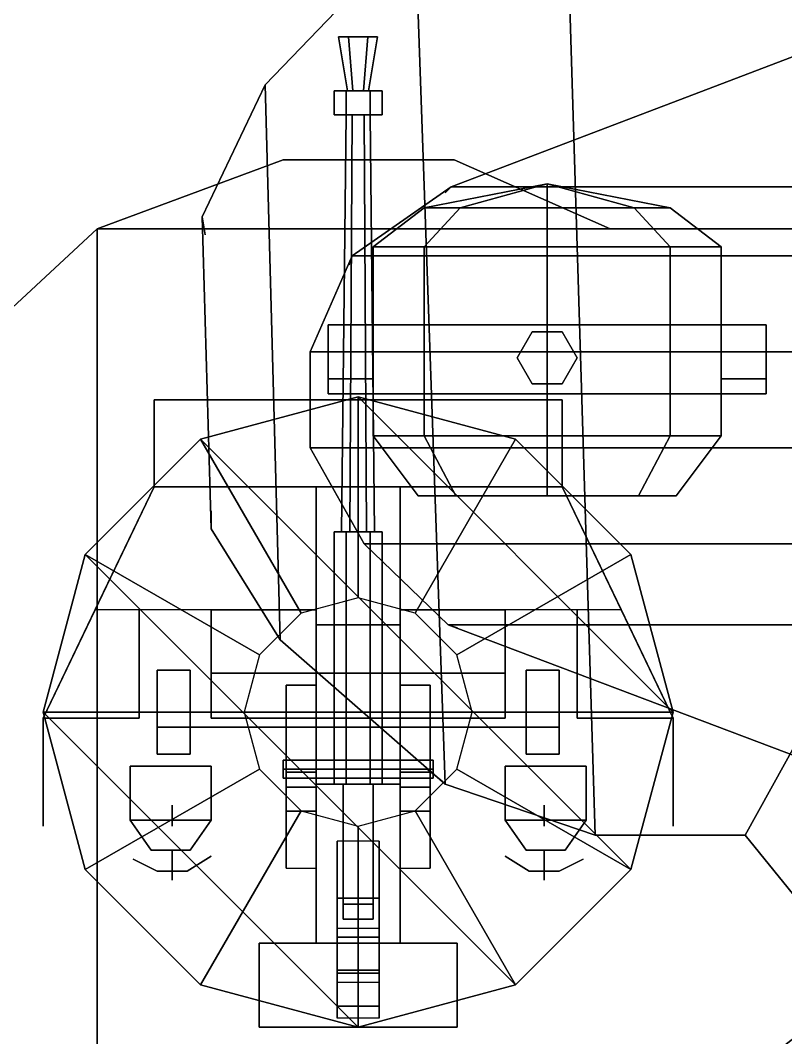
# Model space of a CAD drawing. Header units: millimetres. Extents: x -15 to 15, y -108 to 101.
# Drawn here: x -4.256 to -1.705, y -20.845 to -17.455 of the extents above; entities that cross this region are included whole.
import ezdxf

# ---------------------------------------------------------------- set-up
doc = ezdxf.new("R2010")
doc.units = ezdxf.units.MM
for name, color, linetype in [('citadelle', 3, 'Continuous'), ('gun', 1, 'Continuous'), ('platforms', 6, 'Continuous'), ('railings', 6, 'Continuous'), ('railings_mirrored', 6, 'Continuous'), ('sleeve', 5, 'Continuous'), ('superstructure', 4, 'Continuous'), ('turret', 2, 'Continuous')]:
    doc.layers.add(name, color=color, linetype=linetype)

msp = doc.modelspace()

# ---------------------------------------------------------------- linework, layer by layer
msp.add_3dface([(-6.59, -15.27, -9.44), (0, -15.27, -9.55), (0, -21.15, -9.55), (-5.04, -21.15, -9.44)])
at = {"layer": 'citadelle'}
msp.add_3dface([(12.11, -12.91, 4.59), (-12.11, -12.91, 4.59), (-11.83, -24.43, 4.59), (11.83, -24.43, 4.59)], dxfattribs=at)
at = {"layer": 'gun'}
for points in [[(-3.165, -17.69, 13.68), (-3.1475, -17.69, 13.7103), (-3.1625, -17.51, 13.7363), (-3.195, -17.51, 13.68)], [(-3.1475, -17.69, 13.6497), (-3.165, -17.69, 13.68), (-3.195, -17.51, 13.68), (-3.1625, -17.51, 13.6237)], [(-3.1625, -17.51, 13.7363), (-3.0975, -17.51, 13.7363), (-3.065, -17.51, 13.68), (-3.195, -17.51, 13.68)], [(-3.195, -17.51, 13.68), (-3.065, -17.51, 13.68), (-3.0975, -17.51, 13.6237), (-3.1625, -17.51, 13.6237)], [(-3.1475, -17.69, 13.7103), (-3.1125, -17.69, 13.7103), (-3.0975, -17.51, 13.7363), (-3.1625, -17.51, 13.7363)], [(-3.1125, -17.69, 13.6497), (-3.1475, -17.69, 13.6497), (-3.1625, -17.51, 13.6237), (-3.0975, -17.51, 13.6237)], [(-3.1125, -17.69, 13.7103), (-3.095, -17.69, 13.68), (-3.065, -17.51, 13.68), (-3.0975, -17.51, 13.7363)], [(-3.095, -17.69, 13.68), (-3.1125, -17.69, 13.6497), (-3.0975, -17.51, 13.6237), (-3.065, -17.51, 13.68)], [(-3.21, -17.77, 13.68), (-3.17, -17.77, 13.7493), (-3.17, -17.69, 13.7493), (-3.21, -17.69, 13.68)], [(-3.17, -17.77, 13.6107), (-3.21, -17.77, 13.68), (-3.21, -17.69, 13.68), (-3.17, -17.69, 13.6107)], [(-3.17, -17.69, 13.7493), (-3.09, -17.69, 13.7493), (-3.05, -17.69, 13.68), (-3.21, -17.69, 13.68)], [(-3.21, -17.69, 13.68), (-3.05, -17.69, 13.68), (-3.09, -17.69, 13.6107), (-3.17, -17.69, 13.6107)], [(-3.17, -17.77, 13.7493), (-3.09, -17.77, 13.7493), (-3.09, -17.69, 13.7493), (-3.17, -17.69, 13.7493)], [(-3.09, -17.77, 13.6107), (-3.17, -17.77, 13.6107), (-3.17, -17.69, 13.6107), (-3.09, -17.69, 13.6107)], [(-3.09, -17.77, 13.7493), (-3.05, -17.77, 13.68), (-3.05, -17.69, 13.68), (-3.09, -17.69, 13.7493)], [(-3.05, -17.77, 13.68), (-3.09, -17.77, 13.6107), (-3.09, -17.69, 13.6107), (-3.05, -17.69, 13.68)], [(-3.21, -17.77, 13.68), (-3.05, -17.77, 13.68), (-3.09, -17.77, 13.7493), (-3.17, -17.77, 13.7493)], [(-3.17, -17.77, 13.6107), (-3.09, -17.77, 13.6107), (-3.05, -17.77, 13.68), (-3.21, -17.77, 13.68)], [(-3.17, -17.77, 13.68), (-3.15, -17.77, 13.6454), (-3.1575, -19.16, 13.6324), (-3.185, -19.16, 13.68)], [(-3.15, -17.77, 13.7146), (-3.17, -17.77, 13.68), (-3.185, -19.16, 13.68), (-3.1575, -19.16, 13.7276)], [(-3.15, -17.77, 13.6454), (-3.11, -17.77, 13.6454), (-3.1025, -19.16, 13.6324), (-3.1575, -19.16, 13.6324)], [(-3.11, -17.77, 13.7146), (-3.15, -17.77, 13.7146), (-3.1575, -19.16, 13.7276), (-3.1025, -19.16, 13.7276)], [(-3.11, -17.77, 13.6454), (-3.09, -17.77, 13.68), (-3.075, -19.16, 13.68), (-3.1025, -19.16, 13.6324)], [(-3.09, -17.77, 13.68), (-3.11, -17.77, 13.7146), (-3.1025, -19.16, 13.7276), (-3.075, -19.16, 13.68)]]:
    msp.add_3dface(points, dxfattribs=at)
at = {"layer": 'platforms'}
for points in [[(-2.34, -20.17, 22.68), (-1.84, -20.17, 22.68), (0, -16.85, 22.68), (-2.44, -16.9, 22.68)], [(0, -16.85, 22.53), (-1.84, -20.17, 22.53), (-2.34, -20.17, 22.53), (-2.44, -16.9, 22.53)], [(-1.41, -20.7, 22.68), (-1.06, -21.4, 22.68), (0, -16.85, 22.68), (-1.84, -20.17, 22.68)], [(0, -16.85, 22.53), (-1.06, -21.4, 22.53), (-1.41, -20.7, 22.53), (-1.84, -20.17, 22.53)], [(-2.44, -16.9, 22.53), (-2.34, -20.17, 22.53), (-2.84, -20, 22.53), (-2.94, -17.15, 22.53)], [(-2.84, -20, 22.68), (-2.34, -20.17, 22.68), (-2.44, -16.9, 22.68), (-2.94, -17.15, 22.68)], [(-2.94, -17.15, 22.53), (-2.84, -20, 22.53), (-3.39, -19.52, 22.53), (-3.44, -17.67, 22.53)], [(-3.44, -17.67, 22.68), (-2.94, -17.15, 22.68), (-2.94, -17.15, 22.53), (-3.44, -17.67, 22.53)], [(-3.39, -19.52, 22.68), (-2.84, -20, 22.68), (-2.94, -17.15, 22.68), (-3.44, -17.67, 22.68)], [(-0.67, -17.19, 25.57), (-2.82, -18.01, 25.57), (2.82, -18.01, 25.57), (0.67, -17.19, 25.57)], [(2.82, -18.01, 25.42), (-2.82, -18.01, 25.42), (-0.67, -17.19, 25.42), (0.67, -17.19, 25.42)], [(-0.67, -17.19, 25.42), (-2.82, -18.01, 25.42), (-2.82, -18.01, 25.57), (-0.67, -17.19, 25.57)], [(-3.44, -17.67, 22.53), (-3.39, -19.52, 22.53), (-3.62, -19.15, 22.53), (-3.65, -18.11, 22.53)], [(-3.65, -18.11, 22.68), (-3.44, -17.67, 22.68), (-3.44, -17.67, 22.53), (-3.65, -18.11, 22.53)], [(-3.62, -19.15, 22.68), (-3.39, -19.52, 22.68), (-3.44, -17.67, 22.68), (-3.65, -18.11, 22.68)], [(-2.29, -18.15, 12.48), (-4, -18.15, 12.48), (-3.38, -17.92, 12.48), (-2.81, -17.92, 12.48)], [(-3.38, -17.92, 12.63), (-4, -18.15, 12.63), (-2.29, -18.15, 12.63), (-2.81, -17.92, 12.63)], [(-3.38, -17.92, 12.48), (-4, -18.15, 12.48), (-4, -18.15, 12.63), (-3.38, -17.92, 12.63)], [(-2.81, -17.92, 12.48), (-3.38, -17.92, 12.48), (-3.38, -17.92, 12.63), (-2.81, -17.92, 12.63)], [(-2.81, -17.92, 12.63), (-2.29, -18.15, 12.63), (-2.29, -18.15, 12.48), (-2.81, -17.92, 12.48)], [(3.15, -18.24, 25.42), (-3.15, -18.24, 25.42), (-2.82, -18.01, 25.42), (2.82, -18.01, 25.42)], [(-2.82, -18.01, 25.57), (-3.15, -18.24, 25.57), (3.15, -18.24, 25.57), (2.82, -18.01, 25.57)], [(-2.82, -18.01, 25.42), (-3.15, -18.24, 25.42), (-3.15, -18.24, 25.57), (-2.82, -18.01, 25.57)], [(-3.65, -18.11, 22.53), (-3.62, -19.15, 22.53), (-3.62, -19.15, 22.68), (-3.65, -18.11, 22.68)], [(-4.55, -20.88, 12.63), (-4, -21.36, 12.63), (-4, -18.15, 12.63), (-4.55, -18.66, 12.63)], [(-4.55, -18.66, 12.63), (-4, -18.15, 12.63), (-4, -18.15, 12.48), (-4.55, -18.66, 12.48)], [(-4, -18.15, 12.48), (-4, -21.36, 12.48), (-4.55, -20.88, 12.48), (-4.55, -18.66, 12.48)], [(0, -18.15, 12.48), (0, -39.75, 12.48), (-4, -31.47, 12.48), (-4, -18.15, 12.48)], [(-4, -18.15, 12.63), (-4, -31.47, 12.63), (4, -31.47, 12.63), (4, -18.15, 12.63)], [(2.29, -18.15, 12.48), (-2.29, -18.15, 12.48), (-2.29, -18.15, 12.63), (2.29, -18.15, 12.63)], [(-3.15, -18.24, 25.57), (-3.29, -18.56, 25.57), (3.29, -18.56, 25.57), (3.15, -18.24, 25.57)], [(3.29, -18.56, 25.42), (-3.29, -18.56, 25.42), (-3.15, -18.24, 25.42), (3.15, -18.24, 25.42)], [(-3.15, -18.24, 25.42), (-3.29, -18.56, 25.42), (-3.29, -18.56, 25.57), (-3.15, -18.24, 25.57)], [(3.29, -18.88, 25.42), (-3.29, -18.88, 25.42), (-3.29, -18.56, 25.42), (3.29, -18.56, 25.42)], [(-3.29, -18.56, 25.57), (-3.29, -18.88, 25.57), (3.29, -18.88, 25.57), (3.29, -18.56, 25.57)], [(-3.29, -18.56, 25.42), (-3.29, -18.88, 25.42), (-3.29, -18.88, 25.57), (-3.29, -18.56, 25.57)], [(-3.29, -18.88, 25.57), (-3.11, -19.2, 25.57), (3.11, -19.2, 25.57), (3.29, -18.88, 25.57)], [(3.11, -19.2, 25.42), (-3.11, -19.2, 25.42), (-3.29, -18.88, 25.42), (3.29, -18.88, 25.42)], [(-3.29, -18.88, 25.42), (-3.11, -19.2, 25.42), (-3.11, -19.2, 25.57), (-3.29, -18.88, 25.57)], [(-3.62, -19.15, 22.53), (-3.39, -19.52, 22.53), (-3.39, -19.52, 22.68), (-3.62, -19.15, 22.68)], [(-3.11, -19.2, 25.57), (-2.83, -19.47, 25.57), (2.83, -19.47, 25.57), (3.11, -19.2, 25.57)], [(2.83, -19.47, 25.42), (-2.83, -19.47, 25.42), (-3.11, -19.2, 25.42), (3.11, -19.2, 25.42)], [(-3.11, -19.2, 25.42), (-2.83, -19.47, 25.42), (-2.83, -19.47, 25.57), (-3.11, -19.2, 25.57)], [(-2.83, -19.47, 25.57), (-1.61, -19.93, 25.57), (1.61, -19.93, 25.57), (2.83, -19.47, 25.57)], [(1.61, -19.93, 25.42), (-1.61, -19.93, 25.42), (-2.83, -19.47, 25.42), (2.83, -19.47, 25.42)], [(-2.83, -19.47, 25.42), (-1.61, -19.93, 25.42), (-1.61, -19.93, 25.57), (-2.83, -19.47, 25.57)], [(-3.39, -19.52, 22.53), (-2.84, -20, 22.53), (-2.84, -20, 22.68), (-3.39, -19.52, 22.68)], [(-2.84, -20, 22.53), (-2.34, -20.17, 22.53), (-2.34, -20.17, 22.68), (-2.84, -20, 22.68)], [(-2.34, -20.17, 22.53), (-1.84, -20.17, 22.53), (-1.84, -20.17, 22.68), (-2.34, -20.17, 22.68)], [(-1.84, -20.17, 22.53), (-1.41, -20.7, 22.53), (-1.41, -20.7, 22.68), (-1.84, -20.17, 22.68)], [(-1.12, -20.5, 29.47), (-1.1631, -20.4448, 29.4), (-7.2229, -25.1793, 29.4), (-7.1798, -25.2344, 29.47)], [(-1.1631, -20.4448, 29.4), (-1.12, -20.5, 29.33), (-7.1798, -25.2344, 29.33), (-7.2229, -25.1793, 29.4)], [(-1.12, -20.5, 29.33), (-1.0769, -20.5552, 29.4), (-7.1367, -25.2896, 29.4), (-7.1798, -25.2344, 29.33)], [(-1.0769, -20.5552, 29.4), (-1.12, -20.5, 29.47), (-7.1798, -25.2344, 29.47), (-7.1367, -25.2896, 29.4)]]:
    msp.add_3dface(points, dxfattribs=at)
at = {"layer": 'railings'}
for points in [[(-3.44, -17.67, 23.72), (-2.94, -17.15, 23.72), (-2.94, -17.15, 23.65), (-3.44, -17.67, 23.65)], [(-3.44, -17.67, 23.65), (-2.94, -17.15, 23.65), (-2.94, -17.15, 23.72), (-3.44, -17.67, 23.72)], [(-3.44, -17.67, 23.33), (-2.94, -17.15, 23.33), (-2.94, -17.15, 23.4), (-3.44, -17.67, 23.4)], [(-3.44, -17.67, 23.4), (-2.94, -17.15, 23.4), (-2.94, -17.15, 23.33), (-3.44, -17.67, 23.33)], [(-3.44, -17.67, 23.04), (-2.94, -17.15, 23.04), (-2.94, -17.15, 22.97), (-3.44, -17.67, 22.97)], [(-3.44, -17.67, 22.97), (-2.94, -17.15, 22.97), (-2.94, -17.15, 23.04), (-3.44, -17.67, 23.04)], [(-2.82, -18.01, 26.54), (-0.67, -17.19, 26.54), (-0.67, -17.19, 26.61), (-2.82, -18.01, 26.61)], [(-2.82, -18.01, 26.61), (-0.67, -17.19, 26.61), (-0.67, -17.19, 26.54), (-2.82, -18.01, 26.54)], [(-2.82, -18.01, 26.29), (-0.67, -17.19, 26.29), (-0.67, -17.19, 26.22), (-2.82, -18.01, 26.22)], [(-2.82, -18.01, 26.22), (-0.67, -17.19, 26.22), (-0.67, -17.19, 26.29), (-2.82, -18.01, 26.29)], [(-2.82, -18.01, 25.86), (-0.67, -17.19, 25.86), (-0.67, -17.19, 25.93), (-2.82, -18.01, 25.93)], [(-2.82, -18.01, 25.93), (-0.67, -17.19, 25.93), (-0.67, -17.19, 25.86), (-2.82, -18.01, 25.86)], [(-3.65, -18.11, 23.65), (-3.44, -17.67, 23.65), (-3.44, -17.67, 23.72), (-3.65, -18.11, 23.72)], [(-3.65, -18.11, 23.72), (-3.44, -17.67, 23.72), (-3.44, -17.67, 23.65), (-3.65, -18.11, 23.65)], [(-3.65, -18.11, 23.4), (-3.44, -17.67, 23.4), (-3.44, -17.67, 23.33), (-3.65, -18.11, 23.33)], [(-3.65, -18.11, 23.33), (-3.44, -17.67, 23.33), (-3.44, -17.67, 23.4), (-3.65, -18.11, 23.4)], [(-3.65, -18.11, 22.97), (-3.44, -17.67, 22.97), (-3.44, -17.67, 23.04), (-3.65, -18.11, 23.04)], [(-3.65, -18.11, 23.04), (-3.44, -17.67, 23.04), (-3.44, -17.67, 22.97), (-3.65, -18.11, 22.97)], [(-4, -18.15, 13.67), (-3.38, -17.92, 13.67), (-3.38, -17.92, 13.6), (-4, -18.15, 13.6)], [(-4, -18.15, 13.6), (-3.38, -17.92, 13.6), (-3.38, -17.92, 13.67), (-4, -18.15, 13.67)], [(-4, -18.15, 13.28), (-3.38, -17.92, 13.28), (-3.38, -17.92, 13.35), (-4, -18.15, 13.35)], [(-4, -18.15, 13.35), (-3.38, -17.92, 13.35), (-3.38, -17.92, 13.28), (-4, -18.15, 13.28)], [(-4, -18.15, 12.99), (-3.38, -17.92, 12.99), (-3.38, -17.92, 12.92), (-4, -18.15, 12.92)], [(-4, -18.15, 12.92), (-3.38, -17.92, 12.92), (-3.38, -17.92, 12.99), (-4, -18.15, 12.99)], [(-3.38, -17.92, 13.6), (-2.81, -17.92, 13.6), (-2.81, -17.92, 13.67), (-3.38, -17.92, 13.67)], [(-3.38, -17.92, 13.67), (-2.81, -17.92, 13.67), (-2.81, -17.92, 13.6), (-3.38, -17.92, 13.6)], [(-3.32, -17.92, 12.63), (-3.32, -17.92, 13.6), (-3.38, -17.92, 13.6), (-3.38, -17.92, 12.63)], [(-3.38, -17.92, 12.63), (-3.38, -17.92, 13.6), (-3.32, -17.92, 13.6), (-3.32, -17.92, 12.63)], [(-3.38, -17.92, 13.35), (-2.81, -17.92, 13.35), (-2.81, -17.92, 13.28), (-3.38, -17.92, 13.28)], [(-3.38, -17.92, 13.28), (-2.81, -17.92, 13.28), (-2.81, -17.92, 13.35), (-3.38, -17.92, 13.35)], [(-3.38, -17.92, 12.92), (-2.81, -17.92, 12.92), (-2.81, -17.92, 12.99), (-3.38, -17.92, 12.99)], [(-3.38, -17.92, 12.99), (-2.81, -17.92, 12.99), (-2.81, -17.92, 12.92), (-3.38, -17.92, 12.92)], [(-2.81, -17.92, 12.63), (-2.81, -17.92, 13.6), (-2.87, -17.92, 13.6), (-2.87, -17.92, 12.63)], [(-2.87, -17.92, 12.63), (-2.87, -17.92, 13.6), (-2.81, -17.92, 13.6), (-2.81, -17.92, 12.63)], [(-2.81, -17.92, 13.67), (-2.29, -18.15, 13.67), (-2.29, -18.15, 13.6), (-2.81, -17.92, 13.6)], [(-2.81, -17.92, 13.6), (-2.29, -18.15, 13.6), (-2.29, -18.15, 13.67), (-2.81, -17.92, 13.67)], [(-2.81, -17.92, 13.28), (-2.29, -18.15, 13.28), (-2.29, -18.15, 13.35), (-2.81, -17.92, 13.35)], [(-2.81, -17.92, 13.35), (-2.29, -18.15, 13.35), (-2.29, -18.15, 13.28), (-2.81, -17.92, 13.28)], [(-2.81, -17.92, 12.99), (-2.29, -18.15, 12.99), (-2.29, -18.15, 12.92), (-2.81, -17.92, 12.92)], [(-2.81, -17.92, 12.92), (-2.29, -18.15, 12.92), (-2.29, -18.15, 12.99), (-2.81, -17.92, 12.99)], [(-3.15, -18.24, 26.61), (-2.82, -18.01, 26.61), (-2.82, -18.01, 26.54), (-3.15, -18.24, 26.54)], [(-3.15, -18.24, 26.54), (-2.82, -18.01, 26.54), (-2.82, -18.01, 26.61), (-3.15, -18.24, 26.61)], [(-3.15, -18.24, 26.22), (-2.82, -18.01, 26.22), (-2.82, -18.01, 26.29), (-3.15, -18.24, 26.29)], [(-3.15, -18.24, 26.29), (-2.82, -18.01, 26.29), (-2.82, -18.01, 26.22), (-3.15, -18.24, 26.22)], [(-3.15, -18.24, 25.93), (-2.82, -18.01, 25.93), (-2.82, -18.01, 25.86), (-3.15, -18.24, 25.86)], [(-3.15, -18.24, 25.86), (-2.82, -18.01, 25.86), (-2.82, -18.01, 25.93), (-3.15, -18.24, 25.93)], [(-2.82, -18.01, 25.57), (-2.82, -18.01, 26.54), (-2.84, -18.03, 26.54), (-2.84, -18.03, 25.57)], [(-2.84, -18.03, 25.57), (-2.84, -18.03, 26.54), (-2.82, -18.01, 26.54), (-2.82, -18.01, 25.57)], [(-3.62, -19.15, 23.72), (-3.65, -18.11, 23.72), (-3.65, -18.11, 23.65), (-3.62, -19.15, 23.65)], [(-3.62, -19.15, 23.65), (-3.65, -18.11, 23.65), (-3.65, -18.11, 23.72), (-3.62, -19.15, 23.72)], [(-3.65, -18.11, 22.68), (-3.65, -18.11, 23.65), (-3.64, -18.17, 23.65), (-3.64, -18.17, 22.68)], [(-3.64, -18.17, 22.68), (-3.64, -18.17, 23.65), (-3.65, -18.11, 23.65), (-3.65, -18.11, 22.68)], [(-3.62, -19.15, 23.33), (-3.65, -18.11, 23.33), (-3.65, -18.11, 23.4), (-3.62, -19.15, 23.4)], [(-3.62, -19.15, 23.4), (-3.65, -18.11, 23.4), (-3.65, -18.11, 23.33), (-3.62, -19.15, 23.33)], [(-3.62, -19.15, 23.04), (-3.65, -18.11, 23.04), (-3.65, -18.11, 22.97), (-3.62, -19.15, 22.97)], [(-3.62, -19.15, 22.97), (-3.65, -18.11, 22.97), (-3.65, -18.11, 23.04), (-3.62, -19.15, 23.04)], [(-4.55, -18.66, 13.6), (-4, -18.15, 13.6), (-4, -18.15, 13.67), (-4.55, -18.66, 13.67)], [(-4.55, -18.66, 13.67), (-4, -18.15, 13.67), (-4, -18.15, 13.6), (-4.55, -18.66, 13.6)], [(-4.55, -18.66, 13.35), (-4, -18.15, 13.35), (-4, -18.15, 13.28), (-4.55, -18.66, 13.28)], [(-4.55, -18.66, 13.28), (-4, -18.15, 13.28), (-4, -18.15, 13.35), (-4.55, -18.66, 13.35)], [(-4.55, -18.66, 12.92), (-4, -18.15, 12.92), (-4, -18.15, 12.99), (-4.55, -18.66, 12.99)], [(-4.55, -18.66, 12.99), (-4, -18.15, 12.99), (-4, -18.15, 12.92), (-4.55, -18.66, 12.92)], [(-3.29, -18.56, 26.61), (-3.15, -18.24, 26.61), (-3.15, -18.24, 26.54), (-3.29, -18.56, 26.54)], [(-3.29, -18.56, 26.54), (-3.15, -18.24, 26.54), (-3.15, -18.24, 26.61), (-3.29, -18.56, 26.61)], [(-3.29, -18.56, 26.22), (-3.15, -18.24, 26.22), (-3.15, -18.24, 26.29), (-3.29, -18.56, 26.29)], [(-3.29, -18.56, 26.29), (-3.15, -18.24, 26.29), (-3.15, -18.24, 26.22), (-3.29, -18.56, 26.22)], [(-3.29, -18.56, 25.93), (-3.15, -18.24, 25.93), (-3.15, -18.24, 25.86), (-3.29, -18.56, 25.86)], [(-3.29, -18.56, 25.86), (-3.15, -18.24, 25.86), (-3.15, -18.24, 25.93), (-3.29, -18.56, 25.93)], [(-3.15, -18.24, 25.57), (-3.15, -18.24, 26.54), (-3.16, -18.27, 26.54), (-3.16, -18.27, 25.57)], [(-3.16, -18.27, 25.57), (-3.16, -18.27, 26.54), (-3.15, -18.24, 26.54), (-3.15, -18.24, 25.57)], [(-3.29, -18.88, 26.61), (-3.29, -18.56, 26.61), (-3.29, -18.56, 26.54), (-3.29, -18.88, 26.54)], [(-3.29, -18.88, 26.54), (-3.29, -18.56, 26.54), (-3.29, -18.56, 26.61), (-3.29, -18.88, 26.61)], [(-3.29, -18.59, 25.57), (-3.29, -18.59, 26.54), (-3.29, -18.56, 26.54), (-3.29, -18.56, 25.57)], [(-3.29, -18.56, 25.57), (-3.29, -18.56, 26.54), (-3.29, -18.59, 26.54), (-3.29, -18.59, 25.57)], [(-3.29, -18.88, 26.22), (-3.29, -18.56, 26.22), (-3.29, -18.56, 26.29), (-3.29, -18.88, 26.29)], [(-3.29, -18.88, 26.29), (-3.29, -18.56, 26.29), (-3.29, -18.56, 26.22), (-3.29, -18.88, 26.22)], [(-3.29, -18.88, 25.93), (-3.29, -18.56, 25.93), (-3.29, -18.56, 25.86), (-3.29, -18.88, 25.86)], [(-3.29, -18.88, 25.86), (-3.29, -18.56, 25.86), (-3.29, -18.56, 25.93), (-3.29, -18.88, 25.93)], [(-3.29, -18.85, 25.57), (-3.29, -18.85, 26.54), (-3.29, -18.88, 26.54), (-3.29, -18.88, 25.57)], [(-3.29, -18.88, 25.57), (-3.29, -18.88, 26.54), (-3.29, -18.85, 26.54), (-3.29, -18.85, 25.57)], [(-3.11, -19.2, 26.61), (-3.29, -18.88, 26.61), (-3.29, -18.88, 26.54), (-3.11, -19.2, 26.54)], [(-3.11, -19.2, 26.54), (-3.29, -18.88, 26.54), (-3.29, -18.88, 26.61), (-3.11, -19.2, 26.61)], [(-3.11, -19.2, 26.22), (-3.29, -18.88, 26.22), (-3.29, -18.88, 26.29), (-3.11, -19.2, 26.29)], [(-3.11, -19.2, 26.29), (-3.29, -18.88, 26.29), (-3.29, -18.88, 26.22), (-3.11, -19.2, 26.22)], [(-3.11, -19.2, 25.93), (-3.29, -18.88, 25.93), (-3.29, -18.88, 25.86), (-3.11, -19.2, 25.86)], [(-3.11, -19.2, 25.86), (-3.29, -18.88, 25.86), (-3.29, -18.88, 25.93), (-3.11, -19.2, 25.93)], [(-3.62, -19.15, 22.68), (-3.62, -19.15, 23.65), (-3.62, -19.09, 23.65), (-3.62, -19.09, 22.68)], [(-3.62, -19.09, 22.68), (-3.62, -19.09, 23.65), (-3.62, -19.15, 23.65), (-3.62, -19.15, 22.68)], [(-3.39, -19.52, 23.65), (-3.62, -19.15, 23.65), (-3.62, -19.15, 23.72), (-3.39, -19.52, 23.72)], [(-3.39, -19.52, 23.72), (-3.62, -19.15, 23.72), (-3.62, -19.15, 23.65), (-3.39, -19.52, 23.65)], [(-3.39, -19.52, 23.4), (-3.62, -19.15, 23.4), (-3.62, -19.15, 23.33), (-3.39, -19.52, 23.33)], [(-3.39, -19.52, 23.33), (-3.62, -19.15, 23.33), (-3.62, -19.15, 23.4), (-3.39, -19.52, 23.4)], [(-3.39, -19.52, 22.97), (-3.62, -19.15, 22.97), (-3.62, -19.15, 23.04), (-3.39, -19.52, 23.04)], [(-3.39, -19.52, 23.04), (-3.62, -19.15, 23.04), (-3.62, -19.15, 22.97), (-3.39, -19.52, 22.97)], [(-2.83, -19.47, 26.54), (-3.11, -19.2, 26.54), (-3.11, -19.2, 26.61), (-2.83, -19.47, 26.61)], [(-2.83, -19.47, 26.61), (-3.11, -19.2, 26.61), (-3.11, -19.2, 26.54), (-2.83, -19.47, 26.54)], [(-3.11, -19.2, 25.57), (-3.11, -19.2, 26.54), (-3.09, -19.22, 26.54), (-3.09, -19.22, 25.57)], [(-3.09, -19.22, 25.57), (-3.09, -19.22, 26.54), (-3.11, -19.2, 26.54), (-3.11, -19.2, 25.57)], [(-2.83, -19.47, 26.29), (-3.11, -19.2, 26.29), (-3.11, -19.2, 26.22), (-2.83, -19.47, 26.22)], [(-2.83, -19.47, 26.22), (-3.11, -19.2, 26.22), (-3.11, -19.2, 26.29), (-2.83, -19.47, 26.29)], [(-2.83, -19.47, 25.86), (-3.11, -19.2, 25.86), (-3.11, -19.2, 25.93), (-2.83, -19.47, 25.93)], [(-2.83, -19.47, 25.93), (-3.11, -19.2, 25.93), (-3.11, -19.2, 25.86), (-2.83, -19.47, 25.86)], [(-1.61, -19.93, 26.61), (-2.83, -19.47, 26.61), (-2.83, -19.47, 26.54), (-1.61, -19.93, 26.54)], [(-1.61, -19.93, 26.54), (-2.83, -19.47, 26.54), (-2.83, -19.47, 26.61), (-1.61, -19.93, 26.61)], [(-2.83, -19.47, 25.57), (-2.83, -19.47, 26.54), (-2.8, -19.48, 26.54), (-2.8, -19.48, 25.57)], [(-2.8, -19.48, 25.57), (-2.8, -19.48, 26.54), (-2.83, -19.47, 26.54), (-2.83, -19.47, 25.57)], [(-1.61, -19.93, 26.22), (-2.83, -19.47, 26.22), (-2.83, -19.47, 26.29), (-1.61, -19.93, 26.29)], [(-1.61, -19.93, 26.29), (-2.83, -19.47, 26.29), (-2.83, -19.47, 26.22), (-1.61, -19.93, 26.22)], [(-1.61, -19.93, 25.93), (-2.83, -19.47, 25.93), (-2.83, -19.47, 25.86), (-1.61, -19.93, 25.86)], [(-1.61, -19.93, 25.86), (-2.83, -19.47, 25.86), (-2.83, -19.47, 25.93), (-1.61, -19.93, 25.93)], [(-2.84, -20, 23.72), (-3.39, -19.52, 23.72), (-3.39, -19.52, 23.65), (-2.84, -20, 23.65)], [(-2.84, -20, 23.65), (-3.39, -19.52, 23.65), (-3.39, -19.52, 23.72), (-2.84, -20, 23.72)], [(-2.84, -20, 23.33), (-3.39, -19.52, 23.33), (-3.39, -19.52, 23.4), (-2.84, -20, 23.4)], [(-2.84, -20, 23.4), (-3.39, -19.52, 23.4), (-3.39, -19.52, 23.33), (-2.84, -20, 23.33)], [(-2.84, -20, 23.04), (-3.39, -19.52, 23.04), (-3.39, -19.52, 22.97), (-2.84, -20, 22.97)], [(-2.84, -20, 22.97), (-3.39, -19.52, 22.97), (-3.39, -19.52, 23.04), (-2.84, -20, 23.04)], [(-2.9, -19.95, 22.68), (-2.9, -19.95, 23.65), (-2.85, -19.99, 23.65), (-2.85, -19.99, 22.68)], [(-2.85, -19.99, 22.68), (-2.85, -19.99, 23.65), (-2.9, -19.95, 23.65), (-2.9, -19.95, 22.68)], [(-2.34, -20.17, 23.65), (-2.84, -20, 23.65), (-2.84, -20, 23.72), (-2.34, -20.17, 23.72)], [(-2.34, -20.17, 23.72), (-2.84, -20, 23.72), (-2.84, -20, 23.65), (-2.34, -20.17, 23.65)], [(-2.34, -20.17, 23.4), (-2.84, -20, 23.4), (-2.84, -20, 23.33), (-2.34, -20.17, 23.33)], [(-2.34, -20.17, 23.33), (-2.84, -20, 23.33), (-2.84, -20, 23.4), (-2.34, -20.17, 23.4)], [(-2.34, -20.17, 22.97), (-2.84, -20, 22.97), (-2.84, -20, 23.04), (-2.34, -20.17, 23.04)], [(-2.34, -20.17, 23.04), (-2.84, -20, 23.04), (-2.84, -20, 22.97), (-2.34, -20.17, 22.97)], [(-1.84, -20.17, 23.72), (-2.34, -20.17, 23.72), (-2.34, -20.17, 23.65), (-1.84, -20.17, 23.65)], [(-1.84, -20.17, 23.65), (-2.34, -20.17, 23.65), (-2.34, -20.17, 23.72), (-1.84, -20.17, 23.72)], [(-1.84, -20.17, 23.33), (-2.34, -20.17, 23.33), (-2.34, -20.17, 23.4), (-1.84, -20.17, 23.4)], [(-1.84, -20.17, 23.4), (-2.34, -20.17, 23.4), (-2.34, -20.17, 23.33), (-1.84, -20.17, 23.33)], [(-1.84, -20.17, 23.04), (-2.34, -20.17, 23.04), (-2.34, -20.17, 22.97), (-1.84, -20.17, 22.97)], [(-1.84, -20.17, 22.97), (-2.34, -20.17, 22.97), (-2.34, -20.17, 23.04), (-1.84, -20.17, 23.04)], [(-1.84, -20.17, 22.68), (-1.84, -20.17, 23.65), (-1.89, -20.17, 23.65), (-1.89, -20.17, 22.68)], [(-1.89, -20.17, 22.68), (-1.89, -20.17, 23.65), (-1.84, -20.17, 23.65), (-1.84, -20.17, 22.68)], [(-1.41, -20.7, 23.65), (-1.84, -20.17, 23.65), (-1.84, -20.17, 23.72), (-1.41, -20.7, 23.72)], [(-1.41, -20.7, 23.72), (-1.84, -20.17, 23.72), (-1.84, -20.17, 23.65), (-1.41, -20.7, 23.65)], [(-1.41, -20.7, 23.4), (-1.84, -20.17, 23.4), (-1.84, -20.17, 23.33), (-1.41, -20.7, 23.33)], [(-1.41, -20.7, 23.33), (-1.84, -20.17, 23.33), (-1.84, -20.17, 23.4), (-1.41, -20.7, 23.4)], [(-1.41, -20.7, 22.97), (-1.84, -20.17, 22.97), (-1.84, -20.17, 23.04), (-1.41, -20.7, 23.04)], [(-1.41, -20.7, 23.04), (-1.84, -20.17, 23.04), (-1.84, -20.17, 22.97), (-1.41, -20.7, 22.97)]]:
    msp.add_3dface(points, dxfattribs=at)
at = {"layer": 'railings_mirrored'}
for points in [[(2.29, -18.15, 12.92), (-2.29, -18.15, 12.92), (-2.29, -18.15, 12.99), (2.29, -18.15, 12.99)], [(2.29, -18.15, 12.99), (-2.29, -18.15, 12.99), (-2.29, -18.15, 12.92), (2.29, -18.15, 12.92)], [(2.29, -18.15, 13.35), (-2.29, -18.15, 13.35), (-2.29, -18.15, 13.28), (2.29, -18.15, 13.28)], [(2.29, -18.15, 13.28), (-2.29, -18.15, 13.28), (-2.29, -18.15, 13.35), (2.29, -18.15, 13.35)], [(2.29, -18.15, 13.6), (-2.29, -18.15, 13.6), (-2.29, -18.15, 13.67), (2.29, -18.15, 13.67)], [(2.29, -18.15, 13.67), (-2.29, -18.15, 13.67), (-2.29, -18.15, 13.6), (2.29, -18.15, 13.6)]]:
    msp.add_3dface(points, dxfattribs=at)
at = {"layer": 'sleeve'}
for points in [[(-3.21, -20, 13.68), (-3.17, -20, 13.7493), (-3.17, -19.16, 13.7493), (-3.21, -19.16, 13.68)], [(-3.17, -20, 13.6107), (-3.21, -20, 13.68), (-3.21, -19.16, 13.68), (-3.17, -19.16, 13.6107)], [(-3.17, -19.16, 13.7493), (-3.09, -19.16, 13.7493), (-3.05, -19.16, 13.68), (-3.21, -19.16, 13.68)], [(-3.21, -19.16, 13.68), (-3.05, -19.16, 13.68), (-3.09, -19.16, 13.6107), (-3.17, -19.16, 13.6107)], [(-3.17, -20, 13.7493), (-3.09, -20, 13.7493), (-3.09, -19.16, 13.7493), (-3.17, -19.16, 13.7493)], [(-3.09, -20, 13.6107), (-3.17, -20, 13.6107), (-3.17, -19.16, 13.6107), (-3.09, -19.16, 13.6107)], [(-3.09, -20, 13.7493), (-3.05, -20, 13.68), (-3.05, -19.16, 13.68), (-3.09, -19.16, 13.7493)], [(-3.05, -20, 13.68), (-3.09, -20, 13.6107), (-3.09, -19.16, 13.6107), (-3.05, -19.16, 13.68)], [(-2.99, -20, 13.61), (-2.99, -19.47, 13.61), (-3.27, -19.47, 13.61), (-3.27, -20, 13.61)], [(-3.27, -20, 13.48), (-3.27, -19.47, 13.48), (-2.99, -19.47, 13.48), (-2.99, -20, 13.48)], [(-3.27, -19.47, 13.61), (-3.27, -19.47, 13.48), (-3.27, -20, 13.48), (-3.27, -20, 13.61)], [(-2.99, -19.47, 13.61), (-2.99, -19.47, 13.48), (-3.27, -19.47, 13.48), (-3.27, -19.47, 13.61)], [(-2.99, -20, 13.48), (-2.99, -19.47, 13.48), (-2.99, -19.47, 13.61), (-2.99, -20, 13.61)], [(-3.69, -19.62, 13.77), (-3.8, -19.62, 13.77), (-3.8, -19.62, 13.9), (-3.69, -19.62, 13.9)], [(-3.8, -19.62, 13.9), (-3.8, -19.62, 13.77), (-3.8, -19.9, 13.77), (-3.8, -19.9, 13.9)], [(-3.69, -19.62, 13.9), (-3.8, -19.62, 13.9), (-3.8, -19.9, 13.9), (-3.69, -19.9, 13.9)], [(-3.69, -19.9, 13.77), (-3.8, -19.9, 13.77), (-3.8, -19.62, 13.77), (-3.69, -19.62, 13.77)], [(-3.69, -19.9, 13.9), (-3.69, -19.9, 13.77), (-3.69, -19.62, 13.77), (-3.69, -19.62, 13.9)], [(-2.46, -19.62, 13.9), (-2.57, -19.62, 13.9), (-2.57, -19.9, 13.9), (-2.46, -19.9, 13.9)], [(-2.46, -19.9, 13.77), (-2.57, -19.9, 13.77), (-2.57, -19.62, 13.77), (-2.46, -19.62, 13.77)], [(-2.57, -19.62, 13.9), (-2.57, -19.62, 13.77), (-2.57, -19.9, 13.77), (-2.57, -19.9, 13.9)], [(-2.46, -19.62, 13.77), (-2.57, -19.62, 13.77), (-2.57, -19.62, 13.9), (-2.46, -19.62, 13.9)], [(-2.46, -19.9, 13.9), (-2.46, -19.9, 13.77), (-2.46, -19.62, 13.77), (-2.46, -19.62, 13.9)], [(-2.46, -19.76, 13.72), (-3.8, -19.76, 13.72), (-3.8, -19.76, 13.77), (-2.46, -19.76, 13.77)], [(-2.46, -19.81, 13.72), (-3.8, -19.81, 13.72), (-3.8, -19.76, 13.72), (-2.46, -19.76, 13.72)], [(-3.8, -19.76, 13.77), (-3.8, -19.76, 13.72), (-3.8, -19.81, 13.72), (-3.8, -19.81, 13.77)], [(-2.57, -19.76, 13.77), (-3.69, -19.76, 13.77), (-3.69, -19.81, 13.77), (-2.57, -19.81, 13.77)], [(-2.46, -19.81, 13.77), (-2.46, -19.81, 13.72), (-2.46, -19.76, 13.72), (-2.46, -19.76, 13.77)], [(-3.8, -19.81, 13.77), (-3.8, -19.81, 13.72), (-2.46, -19.81, 13.72), (-2.46, -19.81, 13.77)], [(-3.8, -19.9, 13.9), (-3.8, -19.9, 13.77), (-3.69, -19.9, 13.77), (-3.69, -19.9, 13.9)], [(-3.38, -19.92, 13.61), (-3.38, -19.95, 13.64), (-2.88, -19.95, 13.64), (-2.88, -19.92, 13.61)], [(-3.38, -19.95, 13.58), (-3.38, -19.92, 13.61), (-2.88, -19.92, 13.61), (-2.88, -19.95, 13.58)], [(-3.38, -19.95, 13.58), (-3.38, -19.98, 13.61), (-3.38, -19.95, 13.64), (-3.38, -19.92, 13.61)], [(-2.88, -19.92, 13.61), (-2.88, -19.95, 13.64), (-2.88, -19.98, 13.61), (-2.88, -19.95, 13.58)], [(-2.57, -19.9, 13.9), (-2.57, -19.9, 13.77), (-2.46, -19.9, 13.77), (-2.46, -19.9, 13.9)], [(-3.38, -19.95, 13.64), (-3.38, -19.98, 13.61), (-2.88, -19.98, 13.61), (-2.88, -19.95, 13.64)], [(-3.38, -19.98, 13.61), (-3.38, -19.95, 13.58), (-2.88, -19.95, 13.58), (-2.88, -19.98, 13.61)], [(-2.99, -20.53, 13.75), (-2.99, -20, 13.75), (-3.27, -20, 13.75), (-3.27, -20.53, 13.75)], [(-3.27, -20.53, 13.48), (-3.27, -20, 13.48), (-2.99, -20, 13.48), (-2.99, -20.53, 13.48)], [(-3.27, -20, 13.75), (-3.27, -20, 13.48), (-3.27, -20.53, 13.48), (-3.27, -20.53, 13.75)], [(-2.99, -20, 13.75), (-2.99, -20, 13.48), (-3.27, -20, 13.48), (-3.27, -20, 13.75)], [(-3.18, -20, 13.81), (-3.18, -20, 13.75), (-3.18, -20.4, 13.75), (-3.18, -20.4, 13.97)], [(-3.08, -20, 13.81), (-3.08, -20, 13.75), (-3.18, -20, 13.75), (-3.18, -20, 13.81)], [(-3.08, -20.4, 13.97), (-3.08, -20, 13.81), (-3.18, -20, 13.81), (-3.18, -20.4, 13.97)], [(-3.08, -20.4, 13.75), (-3.08, -20, 13.75), (-3.08, -20, 13.81), (-3.08, -20.4, 13.97)], [(-2.99, -20.53, 13.48), (-2.99, -20, 13.48), (-2.99, -20, 13.75), (-2.99, -20.53, 13.75)], [(-3.2, -20.38, 12.94), (-3.2, -20.19, 12.84), (-3.2, -20.37, 12.79), (-3.2, -20.51, 12.89)], [(-3.06, -20.38, 12.94), (-3.06, -20.19, 12.84), (-3.2, -20.19, 12.84), (-3.2, -20.38, 12.94)], [(-3.06, -20.37, 12.79), (-3.06, -20.19, 12.84), (-3.06, -20.38, 12.94), (-3.06, -20.51, 12.89)], [(-3.06, -20.51, 13.06), (-3.06, -20.38, 12.94), (-3.2, -20.38, 12.94), (-3.2, -20.51, 13.06)], [(-3.2, -20.51, 13.06), (-3.2, -20.38, 12.94), (-3.2, -20.51, 12.89), (-3.2, -20.62, 13.01)], [(-3.18, -20.4, 13.97), (-3.18, -20.4, 13.75), (-3.18, -20.45, 13.75), (-3.18, -20.45, 13.84)], [(-3.08, -20.45, 13.84), (-3.08, -20.4, 13.97), (-3.18, -20.4, 13.97), (-3.18, -20.45, 13.84)], [(-3.08, -20.45, 13.75), (-3.08, -20.4, 13.75), (-3.08, -20.4, 13.97), (-3.08, -20.45, 13.84)], [(-3.06, -20.51, 12.89), (-3.06, -20.38, 12.94), (-3.06, -20.51, 13.06), (-3.06, -20.62, 13.01)], [(-3.18, -20.45, 13.84), (-3.18, -20.45, 13.75), (-3.08, -20.45, 13.75), (-3.08, -20.45, 13.84)], [(-3.2, -20.51, 12.89), (-3.2, -20.48, 12.86), (-3.06, -20.48, 12.86), (-3.06, -20.51, 12.89)], [(-2.8, -20.81, 13.79), (-2.8, -20.53, 13.79), (-3.46, -20.53, 13.79), (-3.46, -20.81, 13.79)], [(-3.46, -20.81, 13.43), (-3.46, -20.53, 13.43), (-2.8, -20.53, 13.43), (-2.8, -20.81, 13.43)], [(-2.8, -20.53, 13.79), (-2.8, -20.53, 13.43), (-3.46, -20.53, 13.43), (-3.46, -20.53, 13.79)], [(-3.46, -20.53, 13.79), (-3.46, -20.53, 13.43), (-3.46, -20.81, 13.43), (-3.46, -20.81, 13.79)], [(-3.06, -20.63, 13.27), (-3.06, -20.51, 13.06), (-3.2, -20.51, 13.06), (-3.2, -20.63, 13.27)], [(-3.2, -20.63, 13.27), (-3.2, -20.51, 13.06), (-3.2, -20.62, 13.01), (-3.2, -20.74, 13.22)], [(-3.2, -20.62, 13.01), (-3.2, -20.51, 12.89), (-3.06, -20.51, 12.89), (-3.06, -20.62, 13.01)], [(-3.06, -20.62, 13.01), (-3.06, -20.51, 13.06), (-3.06, -20.63, 13.27), (-3.06, -20.74, 13.22)], [(-2.8, -20.81, 13.43), (-2.8, -20.53, 13.43), (-2.8, -20.53, 13.79), (-2.8, -20.81, 13.79)], [(-3.2, -20.74, 13.22), (-3.2, -20.62, 13.01), (-3.06, -20.62, 13.01), (-3.06, -20.74, 13.22)], [(-3.2, -20.66, 13.43), (-3.2, -20.63, 13.27), (-3.2, -20.74, 13.22), (-3.2, -20.78, 13.43)], [(-3.06, -20.66, 13.43), (-3.06, -20.63, 13.27), (-3.2, -20.63, 13.27), (-3.2, -20.66, 13.43)], [(-3.06, -20.74, 13.22), (-3.06, -20.63, 13.27), (-3.06, -20.66, 13.43), (-3.06, -20.78, 13.43)], [(-3.2, -20.78, 13.43), (-3.2, -20.74, 13.22), (-3.06, -20.74, 13.22), (-3.06, -20.78, 13.43)], [(-3.46, -20.81, 13.79), (-3.46, -20.81, 13.43), (-2.8, -20.81, 13.43), (-2.8, -20.81, 13.79)]]:
    msp.add_3dface(points, dxfattribs=at)
at = {"layer": 'superstructure'}
for points in [[(-2.5, -18, 24.06), (-2.79, -18.08, 23.77), (-2.9101, -18.08, 24.06), (-2.5, -18, 24.06)], [(-2.5, -18, 24.06), (-2.9101, -18.08, 24.06), (-2.79, -18.08, 24.35), (-2.5, -18, 24.06)], [(-2.5, -18, 24.06), (-2.5, -18.08, 23.6499), (-2.79, -18.08, 23.77), (-2.5, -18, 24.06)], [(-2.5, -18, 24.06), (-2.79, -18.08, 24.35), (-2.5, -18.08, 24.4701), (-2.5, -18, 24.06)], [(-2.5, -18, 24.06), (-2.21, -18.08, 23.77), (-2.5, -18.08, 23.6499), (-2.5, -18, 24.06)], [(-2.5, -18, 24.06), (-2.0899, -18.08, 24.06), (-2.21, -18.08, 23.77), (-2.5, -18, 24.06)], [(-2.5, -18, 24.06), (-2.21, -18.08, 24.35), (-2.0899, -18.08, 24.06), (-2.5, -18, 24.06)], [(-2.5, -18, 24.06), (-2.5, -18.08, 24.4701), (-2.21, -18.08, 24.35), (-2.5, -18, 24.06)], [(-2.79, -18.08, 23.77), (-2.9101, -18.21, 23.6499), (-3.08, -18.21, 24.06), (-2.9101, -18.08, 24.06)], [(-2.9101, -18.08, 24.06), (-3.08, -18.21, 24.06), (-2.9101, -18.21, 24.4701), (-2.79, -18.08, 24.35)], [(-2.5, -18.08, 23.6499), (-2.5, -18.21, 23.48), (-2.9101, -18.21, 23.6499), (-2.79, -18.08, 23.77)], [(-2.79, -18.08, 24.35), (-2.9101, -18.21, 24.4701), (-2.5, -18.21, 24.64), (-2.5, -18.08, 24.4701)], [(-2.21, -18.08, 23.77), (-2.0899, -18.21, 23.6499), (-2.5, -18.21, 23.48), (-2.5, -18.08, 23.6499)], [(-2.5, -18.08, 24.4701), (-2.5, -18.21, 24.64), (-2.0899, -18.21, 24.4701), (-2.21, -18.08, 24.35)], [(-2.0899, -18.08, 24.06), (-1.92, -18.21, 24.06), (-2.0899, -18.21, 23.6499), (-2.21, -18.08, 23.77)], [(-2.21, -18.08, 24.35), (-2.0899, -18.21, 24.4701), (-1.92, -18.21, 24.06), (-2.0899, -18.08, 24.06)], [(-3.08, -18.21, 24.06), (-2.9101, -18.21, 23.6499), (-2.9101, -18.84, 23.6499), (-3.08, -18.84, 24.06)], [(-2.9101, -18.21, 24.4701), (-3.08, -18.21, 24.06), (-3.08, -18.84, 24.06), (-2.9101, -18.84, 24.4701)], [(-2.9101, -18.21, 23.6499), (-2.5, -18.21, 23.48), (-2.5, -18.84, 23.48), (-2.9101, -18.84, 23.6499)], [(-2.5, -18.21, 24.64), (-2.9101, -18.21, 24.4701), (-2.9101, -18.84, 24.4701), (-2.5, -18.84, 24.64)], [(-2.5, -18.21, 23.48), (-2.0899, -18.21, 23.6499), (-2.0899, -18.84, 23.6499), (-2.5, -18.84, 23.48)], [(-2.0899, -18.21, 24.4701), (-2.5, -18.21, 24.64), (-2.5, -18.84, 24.64), (-2.0899, -18.84, 24.4701)], [(-2.0899, -18.21, 23.6499), (-1.92, -18.21, 24.06), (-1.92, -18.84, 24.06), (-2.0899, -18.84, 23.6499)], [(-1.92, -18.21, 24.06), (-2.0899, -18.21, 24.4701), (-2.0899, -18.84, 24.4701), (-1.92, -18.84, 24.06)], [(-3.23, -18.47, 24.11), (-3.23, -18.47, 23.23), (-3.23, -18.7, 23.23), (-3.23, -18.65, 24.11)], [(-3.08, -18.47, 24.11), (-3.08, -18.47, 23.23), (-3.23, -18.47, 23.23), (-3.23, -18.47, 24.11)], [(-3.23, -18.7, 23.23), (-3.23, -18.47, 23.23), (-3.08, -18.47, 23.08), (-3.08, -18.7, 23.08)], [(-3.23, -18.47, 23.23), (-1.77, -18.47, 23.23), (-1.92, -18.47, 23.08), (-3.08, -18.47, 23.08)], [(-3.08, -18.65, 24.11), (-3.08, -18.47, 24.11), (-3.23, -18.47, 24.11), (-3.23, -18.65, 24.11)], [(-3.08, -18.7, 23.23), (-3.08, -18.47, 23.23), (-3.08, -18.47, 24.11), (-3.08, -18.65, 24.11)], [(-3.08, -18.47, 23.08), (-1.92, -18.47, 23.08), (-1.92, -18.7, 23.08), (-3.08, -18.7, 23.08)], [(-1.92, -18.7, 23.23), (-1.92, -18.47, 23.23), (-3.08, -18.47, 23.23), (-3.08, -18.7, 23.23)], [(-1.77, -18.47, 24.11), (-1.77, -18.47, 23.23), (-1.92, -18.47, 23.23), (-1.92, -18.47, 24.11)], [(-1.92, -18.47, 24.11), (-1.92, -18.47, 23.23), (-1.92, -18.7, 23.23), (-1.92, -18.65, 24.11)], [(-1.92, -18.7, 23.08), (-1.92, -18.47, 23.08), (-1.77, -18.47, 23.23), (-1.77, -18.7, 23.23)], [(-1.77, -18.65, 24.11), (-1.77, -18.47, 24.11), (-1.92, -18.47, 24.11), (-1.92, -18.65, 24.11)], [(-1.77, -18.7, 23.23), (-1.77, -18.47, 23.23), (-1.77, -18.47, 24.11), (-1.77, -18.65, 24.11)], [(-2.55, -18.4934, 22.68), (-2.6, -18.58, 22.68), (-2.6, -18.58, 23.08), (-2.55, -18.4934, 23.08)], [(-2.45, -18.4934, 22.68), (-2.55, -18.4934, 22.68), (-2.55, -18.4934, 23.08), (-2.45, -18.4934, 23.08)], [(-2.4, -18.58, 22.68), (-2.45, -18.4934, 22.68), (-2.45, -18.4934, 23.08), (-2.4, -18.58, 23.08)], [(-2.6, -18.58, 22.68), (-2.55, -18.6666, 22.68), (-2.55, -18.6666, 23.08), (-2.6, -18.58, 23.08)], [(-2.45, -18.6666, 22.68), (-2.4, -18.58, 22.68), (-2.4, -18.58, 23.08), (-2.45, -18.6666, 23.08)], [(-3.23, -18.65, 24.11), (-3.23, -18.7, 23.23), (-3.08, -18.7, 23.23), (-3.08, -18.65, 24.11)], [(-2.55, -18.6666, 22.68), (-2.45, -18.6666, 22.68), (-2.45, -18.6666, 23.08), (-2.55, -18.6666, 23.08)], [(-1.92, -18.65, 24.11), (-1.92, -18.7, 23.23), (-1.77, -18.7, 23.23), (-1.77, -18.65, 24.11)], [(-3.08, -18.7, 23.08), (-1.92, -18.7, 23.08), (-1.77, -18.7, 23.23), (-3.23, -18.7, 23.23)], [(-3.08, -18.84, 24.06), (-2.9101, -18.84, 23.6499), (-2.8041, -19.04, 23.7559), (-2.93, -19.04, 24.06)], [(-2.9101, -18.84, 24.4701), (-3.08, -18.84, 24.06), (-2.93, -19.04, 24.06), (-2.8041, -19.04, 24.3641)], [(-2.9101, -18.84, 23.6499), (-2.5, -18.84, 23.48), (-2.5, -19.04, 23.63), (-2.8041, -19.04, 23.7559)], [(-2.5, -18.84, 24.64), (-2.9101, -18.84, 24.4701), (-2.8041, -19.04, 24.3641), (-2.5, -19.04, 24.49)], [(-2.5, -18.84, 23.48), (-2.0899, -18.84, 23.6499), (-2.1959, -19.04, 23.7559), (-2.5, -19.04, 23.63)], [(-2.0899, -18.84, 24.4701), (-2.5, -18.84, 24.64), (-2.5, -19.04, 24.49), (-2.1959, -19.04, 24.3641)], [(-2.0899, -18.84, 23.6499), (-1.92, -18.84, 24.06), (-2.07, -19.04, 24.06), (-2.1959, -19.04, 23.7559)], [(-1.92, -18.84, 24.06), (-2.0899, -18.84, 24.4701), (-2.1959, -19.04, 24.3641), (-2.07, -19.04, 24.06)], [(-2.1959, -19.04, 24.3641), (-2.93, -19.04, 24.06), (-2.8041, -19.04, 23.7559), (-2.07, -19.04, 24.06)], [(-2.5, -19.04, 24.49), (-2.8041, -19.04, 24.3641), (-2.93, -19.04, 24.06), (-2.1959, -19.04, 24.3641)], [(-2.07, -19.04, 24.06), (-2.8041, -19.04, 23.7559), (-2.5, -19.04, 23.63), (-2.1959, -19.04, 23.7559)]]:
    msp.add_3dface(points, dxfattribs=at)
at = {"layer": 'turret'}
for points in [[(-2.08, -19.76, 12.86), (-3.13, -18.71, 12.86), (-3.655, -18.8507, 12.86), (-2.2207, -20.285, 12.86)], [(-3.13, -18.71, 12.76), (-3.655, -18.8507, 12.76), (-3.655, -18.8507, 12.86), (-3.13, -18.71, 12.86)], [(-3.655, -18.8507, 12.76), (-3.13, -18.71, 12.76), (-3.13, -19.38, 12.63), (-3.32, -19.4309, 12.63)], [(-2.605, -18.8507, 12.76), (-3.13, -18.71, 12.76), (-3.13, -18.71, 12.86), (-2.605, -18.8507, 12.86)], [(-3.13, -18.71, 12.76), (-2.605, -18.8507, 12.76), (-2.94, -19.4309, 12.63), (-3.13, -19.38, 12.63)], [(-2.2207, -19.235, 12.86), (-2.605, -18.8507, 12.86), (-3.13, -18.71, 12.86), (-2.08, -19.76, 12.86)], [(-2.45, -19.01, 13.28), (-2.45, -18.72, 13.28), (-3.81, -18.72, 13.28), (-3.81, -19.01, 13.28)], [(-3.81, -19.01, 12.86), (-3.81, -18.72, 12.86), (-2.45, -18.72, 12.86), (-2.45, -19.01, 12.86)], [(-2.45, -18.72, 13.28), (-2.45, -18.72, 12.86), (-3.81, -18.72, 12.86), (-3.81, -18.72, 13.28)], [(-3.81, -18.72, 13.28), (-3.81, -18.72, 12.86), (-3.81, -19.01, 12.86), (-3.81, -19.01, 13.28)], [(-2.45, -19.01, 12.86), (-2.45, -18.72, 12.86), (-2.45, -18.72, 13.28), (-2.45, -19.01, 13.28)], [(-2.2207, -20.285, 12.86), (-3.655, -18.8507, 12.86), (-4.0393, -19.235, 12.86), (-2.605, -20.6693, 12.86)], [(-3.655, -18.8507, 12.76), (-4.0393, -19.235, 12.76), (-4.0393, -19.235, 12.86), (-3.655, -18.8507, 12.86)], [(-4.0393, -19.235, 12.76), (-3.655, -18.8507, 12.76), (-3.32, -19.4309, 12.63), (-3.4591, -19.57, 12.63)], [(-2.605, -18.8507, 12.76), (-2.2207, -19.235, 12.76), (-2.8009, -19.57, 12.63), (-2.94, -19.4309, 12.63)], [(-2.2207, -19.235, 12.76), (-2.605, -18.8507, 12.76), (-2.605, -18.8507, 12.86), (-2.2207, -19.235, 12.86)], [(-4.18, -19.78, 14.17), (-4.18, -19.78, 12.86), (-3.81, -19.01, 12.86), (-3.81, -19.01, 13.28)], [(-3.81, -19.01, 13.28), (-3.81, -19.01, 12.86), (-4.18, -19.78, 12.86), (-4.18, -19.78, 14.17)], [(-3.81, -19.01, 13.28), (-3.27, -19.01, 13.28), (-3.27, -19.42, 13.75), (-4.0063, -19.4185, 13.7521)], [(-4.0063, -19.4185, 13.7521), (-3.27, -19.42, 13.75), (-3.27, -19.01, 13.28), (-3.81, -19.01, 13.28)], [(-2.45, -19.01, 13.28), (-2.99, -19.01, 13.28), (-2.99, -19.42, 13.75), (-2.2537, -19.4185, 13.7521)], [(-2.2537, -19.4185, 13.7521), (-2.99, -19.42, 13.75), (-2.99, -19.01, 13.28), (-2.45, -19.01, 13.28)], [(-2.45, -19.01, 13.28), (-2.45, -19.01, 12.86), (-2.08, -19.78, 12.86), (-2.08, -19.78, 14.17)], [(-2.08, -19.78, 14.17), (-2.08, -19.78, 12.86), (-2.45, -19.01, 12.86), (-2.45, -19.01, 13.28)], [(-2.605, -20.6693, 12.86), (-4.0393, -19.235, 12.86), (-4.18, -19.76, 12.86), (-3.13, -20.81, 12.86)], [(-4.0393, -19.235, 12.76), (-4.18, -19.76, 12.76), (-4.18, -19.76, 12.86), (-4.0393, -19.235, 12.86)], [(-4.18, -19.76, 12.76), (-4.0393, -19.235, 12.76), (-3.4591, -19.57, 12.63), (-3.51, -19.76, 12.63)], [(-2.2207, -19.235, 12.76), (-2.08, -19.76, 12.76), (-2.75, -19.76, 12.63), (-2.8009, -19.57, 12.63)], [(-2.08, -19.76, 12.76), (-2.2207, -19.235, 12.76), (-2.2207, -19.235, 12.86), (-2.08, -19.76, 12.86)], [(-4.18, -19.78, 14.17), (-3.86, -19.78, 14.17), (-3.86, -19.42, 13.75), (-4.0063, -19.4185, 13.7521)], [(-4.0063, -19.4185, 13.7521), (-3.86, -19.42, 13.75), (-3.86, -19.78, 14.17), (-4.18, -19.78, 14.17)], [(-3.62, -19.63, 14), (-3.27, -19.63, 14), (-3.27, -19.42, 13.75), (-3.62, -19.42, 13.75)], [(-3.62, -19.42, 13.75), (-3.27, -19.42, 13.75), (-3.27, -19.63, 14), (-3.62, -19.63, 14)], [(-2.64, -19.42, 13.75), (-2.99, -19.42, 13.75), (-2.99, -19.63, 14), (-2.64, -19.63, 14)], [(-2.64, -19.63, 14), (-2.99, -19.63, 14), (-2.99, -19.42, 13.75), (-2.64, -19.42, 13.75)], [(-2.08, -19.78, 14.17), (-2.4, -19.78, 14.17), (-2.4, -19.42, 13.75), (-2.2537, -19.4185, 13.7521)], [(-2.2537, -19.4185, 13.7521), (-2.4, -19.42, 13.75), (-2.4, -19.78, 14.17), (-2.08, -19.78, 14.17)], [(-2.64, -19.63, 14), (-3.62, -19.63, 14), (-3.62, -19.78, 14.17), (-2.64, -19.78, 14.17)], [(-2.64, -19.78, 14.17), (-3.62, -19.78, 14.17), (-3.62, -19.63, 14), (-2.64, -19.63, 14)], [(-3.27, -19.67, 12.86), (-3.37, -19.67, 12.86), (-3.37, -19.67, 13.52), (-3.27, -19.67, 13.52)], [(-3.37, -20.01, 13.46), (-3.37, -19.67, 13.52), (-3.37, -19.67, 12.86), (-3.37, -20.28, 12.86)], [(-3.27, -19.67, 13.52), (-3.37, -19.67, 13.52), (-3.37, -19.96, 13.86), (-3.27, -19.96, 13.86)], [(-3.37, -20.09, 13.94), (-3.37, -19.96, 13.86), (-3.37, -19.67, 13.52), (-3.37, -20.01, 13.46)], [(-3.27, -20.28, 12.86), (-3.27, -19.67, 12.86), (-3.27, -19.67, 13.52), (-3.27, -20.01, 13.46)], [(-3.27, -20.01, 13.46), (-3.27, -19.67, 13.52), (-3.27, -19.96, 13.86), (-3.27, -20.09, 13.94)], [(-2.89, -19.67, 13.52), (-2.99, -19.67, 13.52), (-2.99, -19.96, 13.86), (-2.89, -19.96, 13.86)], [(-2.89, -19.67, 12.86), (-2.99, -19.67, 12.86), (-2.99, -19.67, 13.52), (-2.89, -19.67, 13.52)], [(-2.99, -20.01, 13.46), (-2.99, -19.67, 13.52), (-2.99, -19.67, 12.86), (-2.99, -20.28, 12.86)], [(-2.99, -20.09, 13.94), (-2.99, -19.96, 13.86), (-2.99, -19.67, 13.52), (-2.99, -20.01, 13.46)], [(-2.89, -20.28, 12.86), (-2.89, -19.67, 12.86), (-2.89, -19.67, 13.52), (-2.89, -20.01, 13.46)], [(-2.89, -20.01, 13.46), (-2.89, -19.67, 13.52), (-2.89, -19.96, 13.86), (-2.89, -20.09, 13.94)], [(-3.13, -20.81, 12.86), (-4.18, -19.76, 12.86), (-4.0393, -20.285, 12.86), (-3.655, -20.6693, 12.86)], [(-4.18, -19.76, 12.76), (-4.0393, -20.285, 12.76), (-4.0393, -20.285, 12.86), (-4.18, -19.76, 12.86)], [(-4.0393, -20.285, 12.76), (-4.18, -19.76, 12.76), (-3.51, -19.76, 12.63), (-3.4591, -19.95, 12.63)], [(-2.08, -19.76, 12.76), (-2.2207, -20.285, 12.76), (-2.8009, -19.95, 12.63), (-2.75, -19.76, 12.63)], [(-2.2207, -20.285, 12.76), (-2.08, -19.76, 12.76), (-2.08, -19.76, 12.86), (-2.2207, -20.285, 12.86)], [(-4.18, -20, 14.17), (-4.18, -20, 12.86), (-4.18, -19.78, 12.86), (-4.18, -19.78, 14.17)], [(-4.18, -19.78, 14.17), (-4.18, -19.78, 12.86), (-4.18, -20, 12.86), (-4.18, -20, 14.17)], [(-2.08, -20, 14.17), (-2.08, -20, 12.86), (-2.08, -19.78, 12.86), (-2.08, -19.78, 14.17)], [(-2.08, -19.78, 14.17), (-2.08, -19.78, 12.86), (-2.08, -20, 12.86), (-2.08, -20, 14.17)], [(-3.655, -20.6693, 12.76), (-4.0393, -20.285, 12.76), (-3.4591, -19.95, 12.63), (-3.32, -20.0891, 12.63)], [(-3.89, -20.12, 13.18), (-3.89, -19.94, 13.18), (-3.62, -19.94, 13.18), (-3.62, -20.12, 13.18)], [(-3.62, -20.12, 13.18), (-3.62, -19.94, 13.18), (-3.89, -19.94, 13.18), (-3.89, -20.12, 13.18)], [(-3.27, -19.96, 13.86), (-3.37, -19.96, 13.86), (-3.37, -20.09, 13.94), (-3.27, -20.09, 13.94)], [(-2.89, -19.96, 13.86), (-2.99, -19.96, 13.86), (-2.99, -20.09, 13.94), (-2.89, -20.09, 13.94)], [(-2.2207, -20.285, 12.76), (-2.605, -20.6693, 12.76), (-2.94, -20.0891, 12.63), (-2.8009, -19.95, 12.63)], [(-2.37, -20.12, 13.18), (-2.37, -19.94, 13.18), (-2.64, -19.94, 13.18), (-2.64, -20.12, 13.18)], [(-2.64, -20.12, 13.18), (-2.64, -19.94, 13.18), (-2.37, -19.94, 13.18), (-2.37, -20.12, 13.18)], [(-4.18, -20.14, 14.01), (-4.18, -20.14, 12.86), (-4.18, -20, 12.86), (-4.18, -20, 14.17)], [(-4.18, -20, 14.17), (-4.18, -20, 12.86), (-4.18, -20.14, 12.86), (-4.18, -20.14, 14.01)], [(-3.27, -20.01, 13.46), (-3.37, -20.01, 13.46), (-3.37, -20.28, 12.86), (-3.27, -20.28, 12.86)], [(-3.27, -20.09, 13.94), (-3.37, -20.09, 13.94), (-3.37, -20.01, 13.46), (-3.27, -20.01, 13.46)], [(-2.89, -20.09, 13.94), (-2.99, -20.09, 13.94), (-2.99, -20.01, 13.46), (-2.89, -20.01, 13.46)], [(-2.89, -20.01, 13.46), (-2.99, -20.01, 13.46), (-2.99, -20.28, 12.86), (-2.89, -20.28, 12.86)], [(-2.08, -20, 14.17), (-2.08, -20, 12.86), (-2.08, -20.14, 12.86), (-2.08, -20.14, 14.01)], [(-2.08, -20.14, 14.01), (-2.08, -20.14, 12.86), (-2.08, -20, 12.86), (-2.08, -20, 14.17)], [(-3.75, -20.07, 13.18), (-3.75, -20.07, 12.86), (-3.75, -20.14, 12.86), (-3.75, -20.14, 13.18)], [(-3.75, -20.14, 13.18), (-3.75, -20.14, 12.86), (-3.75, -20.07, 12.86), (-3.75, -20.07, 13.18)], [(-3.13, -20.81, 12.76), (-3.655, -20.6693, 12.76), (-3.32, -20.0891, 12.63), (-3.13, -20.14, 12.63)], [(-2.605, -20.6693, 12.76), (-3.13, -20.81, 12.76), (-3.13, -20.14, 12.63), (-2.94, -20.0891, 12.63)], [(-2.51, -20.07, 13.18), (-2.51, -20.07, 12.86), (-2.51, -20.14, 12.86), (-2.51, -20.14, 13.18)], [(-2.51, -20.14, 13.18), (-2.51, -20.14, 12.86), (-2.51, -20.07, 12.86), (-2.51, -20.07, 13.18)], [(-3.82, -20.22, 13.18), (-3.89, -20.12, 13.18), (-3.62, -20.12, 13.18), (-3.69, -20.22, 13.18)], [(-3.69, -20.22, 13.18), (-3.62, -20.12, 13.18), (-3.89, -20.12, 13.18), (-3.82, -20.22, 13.18)], [(-2.44, -20.22, 13.18), (-2.37, -20.12, 13.18), (-2.64, -20.12, 13.18), (-2.57, -20.22, 13.18)], [(-2.57, -20.22, 13.18), (-2.64, -20.12, 13.18), (-2.37, -20.12, 13.18), (-2.44, -20.22, 13.18)], [(-3.75, -20.29, 13.32), (-3.75, -20.22, 13.18), (-3.75, -20.26, 13.18), (-3.75, -20.32, 13.32)], [(-3.75, -20.32, 13.32), (-3.75, -20.26, 13.18), (-3.75, -20.22, 13.18), (-3.75, -20.29, 13.32)], [(-2.51, -20.29, 13.32), (-2.51, -20.22, 13.18), (-2.51, -20.26, 13.18), (-2.51, -20.32, 13.32)], [(-2.51, -20.32, 13.32), (-2.51, -20.26, 13.18), (-2.51, -20.22, 13.18), (-2.51, -20.29, 13.32)], [(-3.8, -20.29, 13.44), (-3.8, -20.29, 13.32), (-3.88, -20.25, 13.32), (-3.88, -20.25, 13.44)], [(-3.88, -20.25, 13.44), (-3.88, -20.25, 13.32), (-3.8, -20.29, 13.32), (-3.8, -20.29, 13.44)], [(-3.7, -20.29, 13.44), (-3.7, -20.29, 13.32), (-3.62, -20.24, 13.32), (-3.62, -20.24, 13.44)], [(-3.62, -20.24, 13.44), (-3.62, -20.24, 13.32), (-3.7, -20.29, 13.32), (-3.7, -20.29, 13.44)], [(-2.56, -20.29, 13.44), (-2.56, -20.29, 13.32), (-2.64, -20.24, 13.32), (-2.64, -20.24, 13.44)], [(-2.64, -20.24, 13.44), (-2.64, -20.24, 13.32), (-2.56, -20.29, 13.32), (-2.56, -20.29, 13.44)], [(-2.38, -20.25, 13.44), (-2.38, -20.25, 13.32), (-2.46, -20.29, 13.32), (-2.46, -20.29, 13.44)], [(-2.46, -20.29, 13.44), (-2.46, -20.29, 13.32), (-2.38, -20.25, 13.32), (-2.38, -20.25, 13.44)], [(-4.0393, -20.285, 12.76), (-3.655, -20.6693, 12.76), (-3.655, -20.6693, 12.86), (-4.0393, -20.285, 12.86)], [(-3.7, -20.29, 13.44), (-3.7, -20.29, 13.32), (-3.8, -20.29, 13.32), (-3.8, -20.29, 13.44)], [(-3.8, -20.29, 13.44), (-3.8, -20.29, 13.32), (-3.7, -20.29, 13.32), (-3.7, -20.29, 13.44)], [(-2.605, -20.6693, 12.76), (-2.2207, -20.285, 12.76), (-2.2207, -20.285, 12.86), (-2.605, -20.6693, 12.86)], [(-2.46, -20.29, 13.44), (-2.46, -20.29, 13.32), (-2.56, -20.29, 13.32), (-2.56, -20.29, 13.44)], [(-2.56, -20.29, 13.44), (-2.56, -20.29, 13.32), (-2.46, -20.29, 13.32), (-2.46, -20.29, 13.44)], [(-3.655, -20.6693, 12.76), (-3.13, -20.81, 12.76), (-3.13, -20.81, 12.86), (-3.655, -20.6693, 12.86)], [(-3.13, -20.81, 12.76), (-2.605, -20.6693, 12.76), (-2.605, -20.6693, 12.86), (-3.13, -20.81, 12.86)]]:
    msp.add_3dface(points, dxfattribs=at)

doc.saveas('drawing.dxf')
